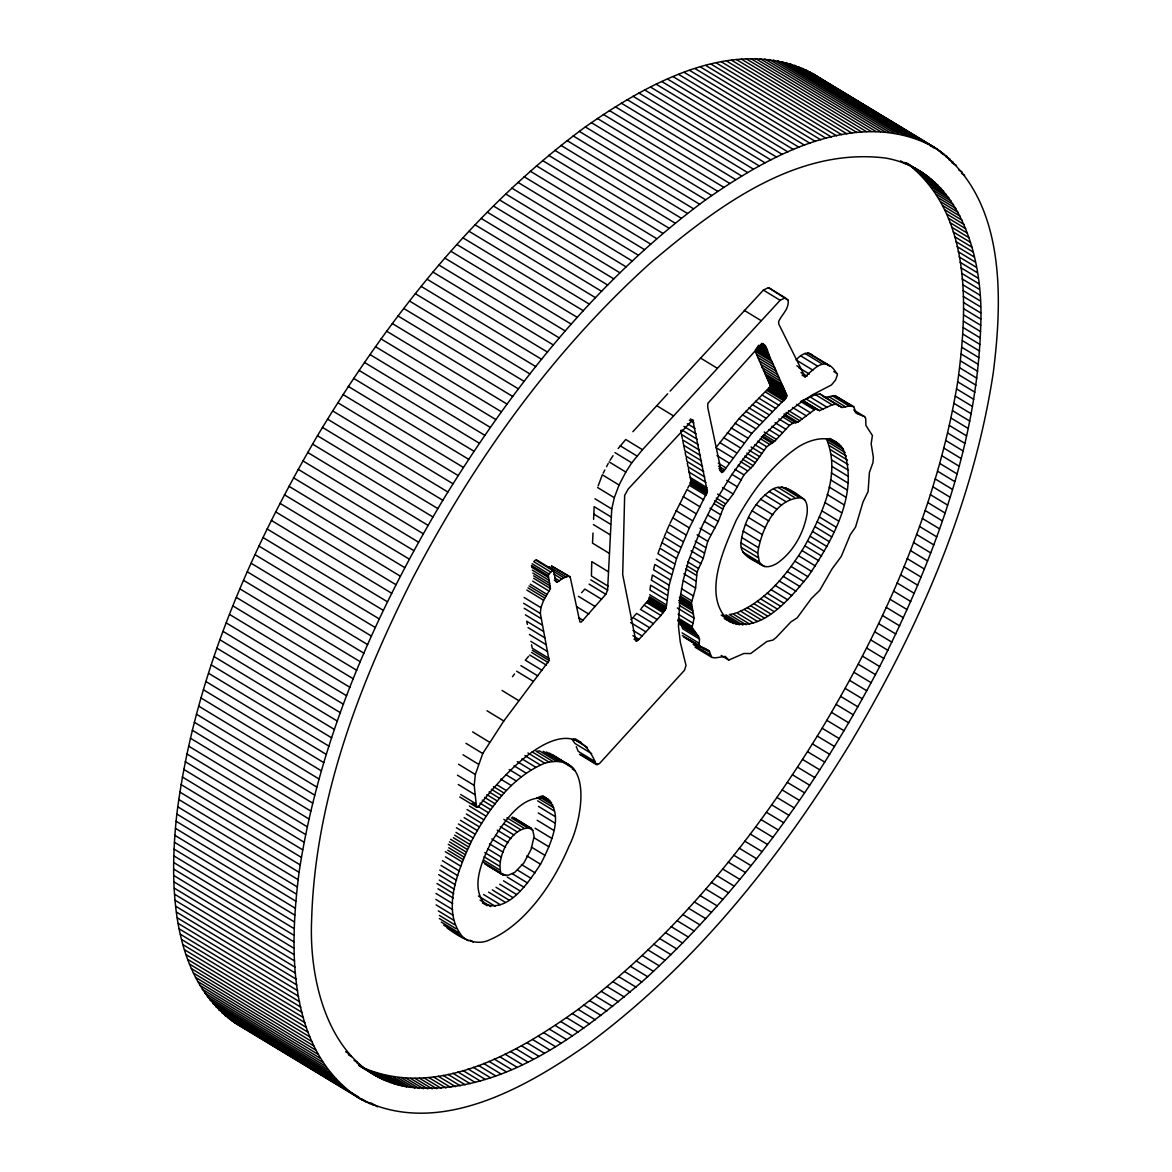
<?xml version="1.0" encoding="UTF-8"?>
<svg xmlns="http://www.w3.org/2000/svg" width="1172" height="1172" viewBox="0 0 1172 1172"><rect width="100%" height="100%" fill="white"/><g stroke="black" fill="none" stroke-linecap="round" stroke-linejoin="round"><path stroke-width="1.5" d="M248.083 1030.247C171.112 990.765 168.621 889.152 176.84 814.027C193.937 679.233 249.343 552.159 317.466 435.72C388.049 318.696 474.601 208.47 585.326 126.928C648.805 82.567 736.514 33.226 813.339 74.026L933.703 146.91C1005.708 195.431 1003.012 295.945 993.285 372.564C973.199 505.191 917.823 630.082 849.553 744.601C779.79 858.373 694.82 965.508 586.674 1045.072C523.195 1089.433 435.486 1138.774 358.661 1097.974C286.642 1049.438 289.352 948.939 299.065 872.305C319.165 739.693 374.542 614.802 442.811 500.283C512.56 386.496 597.53 279.375 705.676 199.811C769.169 155.451 856.864 106.11 933.703 146.91M362.675 1067.546C437.771 1099.776 517.98 1052.236 578.118 1009.414C678.075 934.128 757.097 834.347 822.114 728.222C885.856 621.453 937.527 505.205 957.7 381.808C967.633 308.807 972.335 215.765 908.769 164.622M980.73 325.274C983.777 259.452 961.04 171.625 885.812 158.088C795.349 146.72 715.623 207.884 650.519 262.909C552.027 351.6 473.84 461.197 412.69 578.338C359.13 684.463 315.136 799.48 311.635 919.61C308.588 985.418 331.324 1073.259 406.552 1086.796C497.001 1098.164 576.727 1037 641.831 981.96C740.338 893.269 818.51 783.672 879.674 666.531C933.22 560.406 977.228 445.404 980.73 325.274L963.531 314.858M501.22 873.887C495.39 857.831 511.9 825.176 531.238 828.267L532.747 830.274L534.124 836.442L531.033 849.451L523.796 863.075L514.669 872.437L508.34 875.191L503.14 875.001L484.461 863.676M463.922 938.289C439.896 911.977 458.384 869.917 471.232 841.686C488.065 809.94 510.553 777.651 544.702 763.192C595.244 749.611 582.045 820.796 569.226 845.657C558.092 872.188 542.783 897.371 522.111 917.559C512.823 926.349 502.466 934.245 490.672 939.343C475.129 947.503 459.556 936.911 447.177 928.078M482.41 903.011C507.286 915.508 528.865 881.696 540.541 864.233C550.02 845.759 567.248 810.804 543.544 796.374M570.178 576.976L551.631 566.091L570.178 576.976L578.939 617.629L580.008 621.995L581.195 622.156L605.792 594.307L607.594 590.117L611.755 508.985L614.304 497.704L619.065 485.018L625.819 472.067L631.752 462.837L642.476 449.711L780.142 300.31L785.225 297.82L788.082 300.179C789.401 308.851 781.797 314.433 778.633 321.553L778.765 324.073L805.12 376.93C817.294 365.459 826.641 355.702 837.453 374.703L835.592 379.962L831.461 384.958L812.46 394.803L799.48 403.373L786.28 413.657L764.349 434.592L743.619 458.589L731.782 474.645L710.789 508.765L702.438 525.452L688.697 560.333L683.188 580.316L679.848 598.965L678.456 626.346L680.287 642.153L686.016 665.418L684.521 670.223L599.463 763.573L596.211 764.481L579.466 754.27M593.603 519.328L594.145 506.641L610.89 516.852M593.003 533.011L592.519 543.149L609.264 553.345M666.311 606.964L669.153 585.224L676.581 558.429L689.356 527.913L707.361 491.698L692.725 419.81L628.309 488.914L624.661 495.404L622.698 574.632L635.883 641.055L638.974 639.37L660.935 615.447L666.062 608.151L666.311 606.964L649.566 596.753L648.878 599.112L665.623 609.323M728.779 660.07L725.278 656.393L714.993 657.888L711.8 657.389L709.031 650.768L699.098 645.699L699.479 639.018L698.512 636.499L692.066 627.533L694.073 618.157L691.436 602.906L695.582 588.095L697.076 572.053L703.259 558.268L707.742 541.274L718.246 521.437L723.915 506.26L733.218 494.027L743.971 474.865L753.186 465.665L766.693 446.752L774.677 441.273L789.474 425.392L792.917 423.195L797.795 422.198L815.419 409.013L819.594 410.64L832.149 404.838L836.53 404.091L842.067 407.49L849.114 406.025L853.699 406.655L856.205 413.145L864.643 416.705L865.727 418.594L865.888 425.407L872.422 435.53L871.148 443.734L873.345 457.329L872.964 462.603L869.404 472.492L868.1 491.522L863.017 501.997L855.531 527.122L850.271 534.74L841.218 556.539L832.032 568.947L819.741 590.336L811.346 598.526L797.209 617.82L790.88 621.936L776.069 637.627L772.963 640.044L766.884 641.48L750.681 653.551L743.839 653.493L728.779 660.07L721.176 655.426M738.038 612.253C767.631 599.493 788.346 572.507 804.871 545.83C821.968 514.186 841.408 474.777 826.494 439.031L843.239 449.228C859.75 493.412 832.267 540.6 807.889 576.697C789.093 599.375 757.215 639.136 724.384 618.567M596.211 764.481C570.295 697.574 500.986 777.007 478.191 807.01L476.521 807.171L474.221 785.416L475.334 774.487L482.747 753.537L503.799 721L549.111 660.525L540.365 613.483L540.878 607.667L543.618 600.298L550.459 588.549L548.291 575.716L548.921 573.958L553.257 570.046L555.997 581.693L557.33 582.03L563.893 577.752L568.376 576.287M740.968 542.929C743.282 523.225 753.274 503.594 769.213 491.508C780.054 481.882 792.712 490.555 802.044 497.836C807.654 500.81 807.523 508.062 807.098 513.556C803.875 533.055 793.268 552.129 776.846 563.483C772.377 566.017 766.429 568.405 761.697 565.138C753.069 559.645 739.576 555.601 740.968 542.929L757.713 553.14L759.456 562.208L761.697 565.138M757.713 553.14C761.111 530.389 775.278 497.294 802.044 497.836M716.986 446.356L738.99 418.609L769.623 387.2L769.916 384.724L755.208 351.307L771.952 361.503L786.661 394.935L786.368 397.411L751.779 433.406L723.534 471.32L721.483 472.609L707.727 407.285L707.844 403.358L758.401 347.293C766.107 335.925 768.261 357.24 771.952 361.503M706.672 494.057L689.927 483.846L690.616 481.487L707.361 491.698M660.363 546.826L663.572 538.475M598.145 485.911L602.32 474.807L619.065 485.018M665.872 532.879L664.128 537.084L680.873 547.295M670.003 523.342L686.968 489.588L703.713 499.799M603.17 473.195L604.855 469.957M606.539 466.72L608.224 463.482M687.73 488.153L689.268 485.281L706.013 495.492M610.055 460.318L613.029 455.703M641.362 608.297L648.277 600.269L665.037 610.48M512.472 676.698L514.552 673.944M618.157 448.539L625.731 439.5L642.476 449.711M528.631 656.291L525.334 660.173L542.079 670.384M581.62 592.695L584.843 589.062L601.588 599.273M632.88 431.692L667.703 393.777M670.12 391.14L763.382 290.099L768.48 287.609L785.225 297.82M630.99 619.563L632.865 617.512L649.625 627.723M633.818 616.487L636.645 613.41L653.39 623.621M812.885 355.936C807.947 349.695 799.934 355.321 796.14 359.95L812.885 370.162M802.849 400.428L815.404 394.627L819.785 393.895L842.067 407.49M734.199 613.513L736.719 612.78L753.464 622.991M819.785 393.895L825.322 397.279L834.991 395.653L853.699 406.655M548.115 799.158C522.097 791.701 503.198 823.813 491.2 842.302C482.219 860.351 468.785 889.651 486.981 905.795M249.343 1030.833L253.196 1032.459M843.239 449.228C832.135 431.677 808.138 439.28 794.572 449.477C769.579 467.613 750.783 493.441 736.177 520.368C723.857 549.097 700.563 597.691 730.522 622.317M809.749 71.975L937.204 149.108M806.058 70.056L940.618 151.452M825.147 82.025L837.658 89.585M840.778 91.489L845.466 94.317M848.601 96.221L854.842 100.001M857.977 101.891L870.474 109.465M873.609 111.355L878.297 114.197M881.417 116.087L893.928 123.661M898.616 126.503L903.304 129.345M906.425 131.235L911.127 134.077M914.248 135.967L926.744 143.541M929.879 145.431L934.567 148.273M939.255 151.115L943.943 153.957M802.293 68.284L922.657 141.167M798.454 66.672L918.804 139.541M940.926 152.799L947.181 156.579M794.513 65.193L914.878 138.062M945.643 156.521L950.331 159.363M948.69 159.436L953.378 162.278M790.499 63.859L910.864 136.743M951.649 162.498L956.337 165.34M786.412 62.687L906.762 135.556M782.237 61.647L902.601 134.531M958.843 169.984L961.963 171.874M777.988 60.768L898.338 133.652M961.523 173.456L964.644 175.346M773.652 60.036L894.016 132.919M769.257 59.45L889.607 132.333M764.774 59.025L885.124 131.894M760.218 58.732L880.582 131.616M755.603 58.6L875.953 131.484M750.9 58.615L871.265 131.484M746.139 58.776L866.504 131.66M741.319 59.083L861.669 131.967M736.426 59.552L856.776 132.436M906.601 163.055L922.716 172.797M906.234 163.128L925.968 175.024M904.213 162.395L908.901 165.237M911.933 166.995L929.118 177.397M900.565 160.857L905.253 163.699M914.995 169.501L932.194 179.902M917.984 172.138L935.183 182.539M731.46 60.168L851.824 133.037M920.884 174.906L938.083 185.323M923.697 177.822L940.882 188.223M926.407 180.854L943.607 191.27M726.435 60.929L846.799 133.798M929.044 184.033L946.244 194.435M931.579 187.33L948.778 197.746M721.366 61.838L841.716 134.707M934.025 190.758L951.225 201.174M936.384 194.318L953.568 204.734M716.224 62.892L836.574 135.776M938.64 198.009L955.825 208.411M940.794 201.818L957.993 212.235M711.023 64.094L831.373 136.978M942.874 205.759L960.058 216.161M944.837 209.817L962.036 220.233M705.764 65.456L826.128 138.325M946.727 213.993L963.911 224.409M700.446 66.951L820.81 139.834M948.5 218.3L965.699 228.716M950.184 222.724L967.383 233.14M695.084 68.606L815.448 141.475M951.767 227.265L968.966 237.682M689.678 70.393L810.028 143.277M953.261 231.939L970.445 242.34M684.214 72.342L804.563 145.211M954.653 236.715L971.837 247.116M955.942 241.593L973.126 252.009M678.691 74.422L799.055 147.306M957.128 246.603L974.313 257.02M673.138 76.663L793.488 149.533M958.213 251.716L975.412 262.132M667.527 79.037L787.892 151.906M959.209 256.946L976.393 267.348M661.872 81.557L782.237 154.426M960.088 262.279L977.287 272.68M960.879 267.714L978.078 278.13M656.188 84.208L776.553 157.092M961.567 273.266L978.767 283.668M650.46 87.021L770.824 159.89M962.153 278.907L979.353 289.323M644.688 89.966L765.052 162.835M962.637 284.65L979.836 295.066M638.887 93.042L759.251 165.926M963.018 290.51L980.217 300.911M633.056 96.265L753.406 169.149M963.296 296.457L980.495 306.859M963.487 302.493L980.671 312.909M627.181 99.62L747.546 172.504M963.56 308.632L980.759 319.048M621.277 103.121L741.642 176.005M615.344 106.755L735.708 179.638M963.413 321.187L980.598 331.588M609.396 110.534L729.746 183.403M963.179 327.589L980.378 338.005M603.404 114.431L723.769 187.3M962.842 334.079L980.041 344.495M597.398 118.46L717.762 191.344M962.417 340.656L979.616 351.073M591.377 122.635L711.726 195.504M961.875 347.322L979.074 357.738M961.245 354.061L978.444 364.477M585.326 126.928L705.676 199.811M960.513 360.888L977.697 371.304M579.261 131.352L699.611 204.236M959.678 367.788L976.862 378.204M573.167 135.908L693.531 208.777M958.74 374.762L975.924 385.178M567.072 140.581L687.437 213.465M957.7 381.808L974.884 392.21M560.963 145.387L681.328 218.27M956.557 388.914L973.756 399.33M554.839 150.309L675.204 223.193M955.312 396.107L972.511 406.508M548.716 155.363L669.066 228.232M953.979 403.358L971.178 413.76M542.577 160.535L662.942 233.404M952.543 410.669L969.742 421.07M536.439 165.823L656.789 238.692M951.005 418.038L968.204 428.454M530.286 171.215L650.65 244.098M949.379 425.465L966.563 435.881M947.65 432.966L964.834 443.368M524.148 176.738L644.497 249.621M945.819 440.511L963.003 450.912M517.995 182.378L638.359 255.247M943.885 448.1L961.084 458.516M511.856 188.121L632.206 260.99M941.878 455.747L959.062 466.163M505.718 193.966L626.068 266.85M939.754 463.438L956.953 473.854M499.58 199.929L619.944 272.812M937.541 471.173L954.741 481.589M493.456 205.994L613.82 278.877M935.241 478.967L952.44 489.369M487.347 212.176L607.697 285.045M932.839 486.79L950.038 497.192M481.238 218.446L601.602 291.33M930.348 494.643L947.547 505.059M475.143 224.834L595.508 297.703M927.77 502.539L944.969 512.955M469.078 231.309L589.428 304.178M925.089 510.465L942.288 520.881M463.013 237.872L583.378 310.756M922.335 518.434L939.534 528.836M456.977 244.552L577.342 317.422M919.478 526.418L936.677 536.835M450.956 251.306L571.321 324.19M916.533 534.432L933.732 544.848M444.964 258.162L565.329 331.031M913.515 542.475L930.7 552.891M439.002 265.092L559.352 337.976M910.395 550.532L927.594 560.948M907.187 558.619L924.386 569.021M433.054 272.124L553.418 345.007M903.905 566.706L921.104 577.122M427.135 279.244L547.5 352.113M900.536 574.822L917.735 585.224M421.246 286.437L541.611 359.306M897.078 582.938L914.277 593.354M415.401 293.703L535.765 366.587M893.547 591.069L910.747 601.485M409.585 301.058L529.934 373.941M889.944 599.2L907.128 609.616M403.798 308.485L524.148 381.369M886.237 607.345L903.436 617.747M398.055 315.986L518.405 388.87M882.472 615.49L899.671 625.892M392.342 323.56L512.706 396.444M878.619 623.621L895.818 634.037M386.672 331.207L507.037 404.076M874.693 631.767L891.892 642.168M381.047 338.913L501.411 411.782M870.693 639.883L887.893 650.299M375.465 346.678L495.829 419.561M866.621 648.013L883.82 658.43M369.927 354.515L490.292 427.399M862.475 656.13L879.674 666.531M364.448 362.412L484.798 435.281M858.256 664.216L875.455 674.633M359.013 370.352L479.363 443.236M853.963 672.303L871.162 682.719M353.622 378.366L473.971 451.235M849.612 680.361L866.811 690.777M348.289 386.423L468.639 459.292M845.188 688.404L862.387 698.82M343 394.525L463.365 467.408M840.705 696.432L857.889 706.833M337.77 402.685L458.135 475.554M836.149 704.416L853.333 714.832M831.534 712.386L848.718 722.802M332.614 410.874L452.963 483.758M826.846 720.326L844.045 730.727M327.501 419.122L447.865 491.991M822.114 728.222L839.298 738.638M322.447 427.399L442.811 500.283M817.309 736.089L834.508 746.491M317.466 435.72L437.83 508.589M812.46 743.912L829.659 754.328M312.543 444.071L432.893 516.955M807.552 751.706L824.736 762.108M307.679 452.451L428.044 525.334M802.586 759.456L819.77 769.858M302.889 460.874L423.253 533.743M797.561 767.147L814.76 777.563M298.171 469.313L418.521 542.182M792.492 774.809L809.691 785.211M293.513 477.78L413.877 550.65M787.379 782.413L804.563 792.814M288.927 486.263L409.292 559.147M782.207 789.957L799.407 800.373M284.415 494.774L404.78 567.644M776.992 797.458L794.191 807.874M279.976 503.301L400.341 576.17M771.733 804.9L788.932 815.316M275.61 511.827L395.975 584.711M766.429 812.284L783.629 822.7M271.333 520.383L391.682 593.252M761.082 819.609L778.281 830.01M267.113 528.938L387.478 601.822M755.706 826.861L772.89 837.277M262.982 537.509L383.347 610.378M750.285 834.054L767.47 844.47M258.939 546.064L379.288 618.948M744.821 841.174L762.02 851.59M254.969 554.634L375.318 627.518M739.327 848.235L756.511 858.651M733.789 855.223L750.988 865.625M251.086 563.205L371.436 636.088M728.237 862.123L745.421 872.539M247.277 571.775L367.642 644.644M722.641 868.965L739.84 879.366M243.556 580.33L363.921 653.2M717.015 875.718L734.214 886.135M239.923 588.871L360.287 661.755M711.375 882.399L728.574 892.8M236.378 597.412L356.742 670.281M705.705 888.991L722.89 899.393M232.92 605.924L353.285 678.808M700.006 895.496L717.205 905.897M229.551 614.436L349.915 687.305M694.293 901.913L711.477 912.329M226.269 622.918L346.634 695.802M688.55 908.241L705.749 918.658M223.09 631.386L343.455 704.255M682.793 914.497L699.992 924.898M219.999 639.809L340.349 712.693M677.02 920.635L694.22 931.051M216.996 648.219L337.36 721.102M671.248 926.7L688.433 937.117M214.08 656.598L334.445 729.482M665.447 932.663L682.631 943.064M211.282 664.949L331.632 737.833M659.631 938.523L676.83 948.939M208.557 673.255L328.922 746.139M653.815 944.28L671.014 954.697M205.935 681.533L326.299 754.416M647.984 949.95L665.183 960.366M203.415 689.766L323.78 762.65M642.153 955.517L659.353 965.918M636.323 960.967L653.507 971.383M200.998 697.955L321.348 770.839M630.477 966.314L647.677 976.73M198.669 706.101L319.033 778.984M624.632 971.559L641.831 981.96M196.442 714.202L316.806 787.071M618.801 976.686L636 987.102M194.318 722.245L314.682 795.129M612.971 981.711L630.155 992.113M192.296 730.244L312.646 803.113M607.14 986.619L624.324 997.02M190.377 738.184L310.726 811.053M601.309 991.409L618.508 1001.826M188.546 746.066L308.91 818.935M595.493 996.083L612.692 1006.499M186.831 753.889L307.196 826.758M589.692 1000.654L606.891 1011.055M185.22 761.654L305.584 834.523M583.905 1005.093L601.09 1015.509M183.711 769.345L304.061 842.214M578.118 1009.414L595.317 1019.83M182.305 776.977L302.654 849.847M572.361 1013.619L589.545 1024.02M566.618 1017.692L583.803 1028.108M181.001 784.537L301.365 857.406M560.89 1021.647L578.074 1032.063M179.799 792.023L300.164 864.892M555.176 1025.485L572.375 1035.902M178.715 799.436L299.065 872.305M549.492 1029.192L566.691 1039.593M177.719 806.776L298.084 879.645M543.837 1032.766L561.022 1043.183M176.84 814.027L297.205 886.911M538.197 1036.224L555.396 1046.625M176.078 821.206L296.428 894.089M532.601 1039.535L549.785 1049.951M175.404 828.311L295.769 901.18M527.019 1042.728L544.204 1053.145M174.848 835.314L295.212 908.197M521.467 1045.79L538.666 1056.206M515.958 1048.72L533.157 1059.122M174.394 842.243L294.758 915.112M510.479 1051.504L527.678 1061.92M174.042 849.07L294.406 921.954M505.029 1054.17L522.229 1064.586M173.808 855.824L294.172 928.693M499.638 1056.69L516.823 1067.106M173.676 862.475L294.04 935.344M494.262 1059.092L511.461 1069.494M173.646 869.023L294.011 941.907M488.944 1061.349L506.143 1071.75M173.734 875.484L294.099 948.368M483.655 1063.458L500.854 1073.874M478.425 1065.436L495.624 1075.852M173.925 881.842L294.289 954.726M473.224 1067.282L490.423 1077.698M174.218 888.098L294.582 960.981M468.082 1068.981L485.281 1079.397M174.628 894.251L294.992 967.134M462.999 1070.549L480.183 1080.965M175.141 900.301L295.505 973.185M457.944 1071.97L475.143 1082.386M452.949 1073.259L470.148 1083.661M175.756 906.249L296.12 979.118M448.012 1074.402L465.211 1084.803M176.489 912.08L296.838 984.963M443.133 1075.398L460.332 1085.814M177.309 917.808L297.673 990.677M438.299 1076.262L455.498 1086.678M433.537 1076.98L450.737 1087.396M178.247 923.419L298.611 996.288M428.82 1077.566L446.019 1087.968M179.301 928.913L299.651 1001.796M424.176 1078.006L441.375 1088.407M419.591 1078.299L436.79 1088.7M180.444 934.289L300.808 1007.173M415.064 1078.445L432.263 1088.861M181.704 939.563L302.054 1012.432M410.61 1078.46L427.809 1088.876M406.215 1078.328L423.414 1088.744M183.052 944.705L303.416 1017.589M401.893 1078.05L419.093 1088.466M397.645 1077.639L414.844 1088.056M184.517 949.73L304.881 1022.614M393.47 1077.083L410.654 1087.484M389.353 1076.379L406.552 1086.796M186.084 954.638L306.449 1027.507M385.31 1075.544L402.509 1085.946M345.623 1051.724L348.758 1053.613M381.354 1074.563L398.539 1084.964M348.348 1054.756L351.468 1056.646M377.457 1073.435L394.656 1083.851M187.754 959.414L308.119 1032.298M354.047 1060.44L357.182 1062.33M373.648 1072.175L390.847 1082.591M357.035 1063.077L360.17 1064.967M369.913 1070.769L387.112 1081.185M358.544 1064.645L363.232 1067.472M366.265 1069.23L383.449 1079.646M358.588 1065.114L379.875 1077.962M358.705 1065.451L376.388 1076.13M189.527 964.073L309.891 1036.942M191.402 968.599L311.767 1041.483M193.38 972.994L313.744 1045.878M195.46 977.272L315.825 1050.156M197.643 981.418L318.008 1054.287M199.929 985.432L320.278 1058.301M202.302 989.3L322.666 1062.184M204.778 993.05L325.142 1065.919M207.356 996.654L327.721 1069.538M210.037 1000.126L330.387 1073.01M212.791 1003.466L333.156 1076.336M215.663 1006.66L336.027 1079.544M218.622 1009.722L338.986 1082.591M371.231 1103.028L377.487 1106.808M221.669 1012.637L342.034 1085.521M368.858 1102.5L373.546 1105.328M224.819 1015.421L345.183 1088.29M228.057 1018.043L358.764 1097.095M361.884 1098.984L369.707 1103.716M231.382 1020.548L365.942 1101.944M234.796 1022.892L362.251 1100.025M788.082 300.179L768.48 287.609M763.382 290.099L780.142 300.31M744.279 310.375L761.024 320.586M809.471 353.431L827.622 364.419M807.83 353.006L829.63 366.133M804.871 353.373L821.616 363.584M833.819 371.524L836.867 373.385M800.608 355.805L817.353 366.016M761.683 343.293L764.73 345.154M761.185 344.129L765.756 346.912M796.828 365.781L799.875 367.627M798.689 367.583L809.339 374.073M760.569 345.11L766.649 348.831M758.328 345.271L767.47 350.838M800.959 372.52L807.039 376.241M757.581 346.414L768.231 352.919M756.819 347.571L768.993 354.999M802.088 375.084L805.12 376.93M834.991 395.653L851.736 405.864M756.087 348.67L769.799 357.035M832.369 395.828L849.114 406.025M755.442 349.695L770.663 358.969M853.699 409.951L864.643 416.705M854.871 411.753L859.442 414.536M828.794 396.634L845.554 406.845M756.658 354.427L773.417 364.639M822.949 396.253L839.694 406.45M758.035 357.65L774.795 367.862M815.404 394.627L832.149 404.838M759.368 360.947L776.128 371.143M760.701 364.243L777.446 374.439M762.049 367.51L778.794 377.706M810.277 397.03L827.036 407.241M763.455 370.689L780.2 380.9M764.964 373.765L781.709 383.977M806.38 399.154L823.125 409.365M766.048 375.773L782.793 385.984M766.576 376.857L783.321 387.068M767.059 377.999L783.819 388.196M802.732 400.414L819.594 410.64M767.543 379.157L784.288 389.368M803.391 400.971L817.089 409.336M801.721 400.663L815.419 409.013M767.997 380.343L784.742 390.554M768.466 381.515L785.211 391.726M800.491 401.41L814.188 409.76M768.949 382.673L785.709 392.884M769.477 383.801L786.222 394.012M769.916 384.724L786.661 394.935M770.048 385.5L786.793 395.711M769.931 386.335L786.676 396.532M769.623 387.2L786.368 397.411M796.652 404.369L810.365 412.72M769.14 388.078L785.885 398.29M768.539 388.943L785.284 399.154M767.85 389.778L784.595 399.989M767.103 390.554L783.848 400.765M792.594 407.49L806.292 415.84M765.492 392.049L782.237 402.245M788.522 410.596L802.234 418.961M762.181 395.081L778.926 405.292M700.519 358.046L717.264 368.257M830.04 438.592L836.105 442.093M829.644 438.518L838.771 444.085M786.178 412.427L799.89 420.792M828.985 439.031L841.159 446.459M758.87 398.172L775.615 408.369M784.097 413.848L797.795 422.198M828.238 442.21L844.983 452.421M783.716 415.342L795.891 422.77M782.251 416.69L792.917 423.195M829.644 445.814L846.404 456.025M755.559 401.322L772.304 411.519M830.714 449.872L847.459 460.069M778.809 418.902L789.474 425.392M752.263 404.545L769.008 414.756M831.402 454.37L848.147 464.566M775.058 422.667L785.709 429.172M748.981 407.856L765.726 418.067M831.783 460.069L848.528 470.28M771.894 426.271L782.559 432.761M745.7 411.255L762.445 421.466M831.798 466.339L848.543 476.55M768.817 429.582L779.468 436.087M742.433 414.771L759.178 424.982M764.217 431.999L776.391 439.412M831.373 472.917L848.132 483.113M738.99 418.609L755.735 428.82M764.027 434.768L774.677 441.273M762.591 436.013L773.242 442.518M761.317 436.687L771.967 443.192M830.509 479.802L847.253 490.013M735.034 423.195L751.779 433.406M760.291 438.68L769.418 444.247M757.552 441.185L766.693 446.752M829.161 487.025L845.906 497.221M731.123 427.868L747.868 438.079M754.871 444.642L763.998 450.224M751.106 446.986L761.756 453.476M727.27 432.644L744.015 442.855M827.286 494.584L844.03 504.795M748.981 450.136L759.632 456.626M723.476 437.537L740.221 447.748M690.44 418.931L693.487 420.792M746.798 453.154L757.449 459.658M824.854 502.524L841.599 512.721M689.356 420.133L693.927 422.916M744.645 456.113L755.295 462.603M719.74 442.533L736.485 452.744M687.378 423.737L694.981 428.381M656.76 405.688L673.504 415.899M742.521 459.175L753.186 465.665M683.877 426.403L696.065 433.83M804.739 499.858L785.299 487.625M821.836 510.816L838.595 521.027M740.308 461.49L750.959 467.994M781.885 486.907L798.63 497.118M716.063 447.631L732.808 457.842M777.944 487.391L794.689 497.602M681.928 429.978L697.15 439.251M738.17 465.123L747.297 470.69M773.667 488.958L790.411 499.169M819.345 516.955L836.09 527.151M717.015 455.644L729.189 463.072M698.263 444.671L681.503 434.46L682.338 438.518M734.844 469.298L743.971 474.865M769.213 491.508L785.973 501.704M699.362 450.077L682.617 439.881L684.8 450.663L701.545 460.874M817.221 521.833L833.966 532.044M718.348 463.248L725.966 467.892M718.524 466.163L724.618 469.869M731.899 474.352L741.041 479.919M683.716 445.301L700.46 455.498M764.803 494.906L781.548 505.117M814.98 526.682L831.724 536.893M718.963 468.536L723.534 471.32M719.623 470.397L722.67 472.243M760.496 499.169L777.241 509.38M812.636 531.517L829.38 541.728M726.713 480.33L737.364 486.82M702.629 466.251L685.869 456.04L685.151 452.465M703.698 471.627L686.953 461.416L686.235 457.827M810.174 536.322L826.919 546.518M756.16 504.619L772.905 514.83M722.567 487.537L733.218 494.027M704.797 476.989L688.037 466.778L687.319 463.204M807.581 541.083L824.326 551.294M688.404 468.566L689.136 472.14L705.881 482.337M752.116 510.831L768.861 521.042M804.871 545.83L821.616 556.041M689.136 472.14L690.249 477.473L706.994 487.684M717.557 494.071L728.208 500.576M707.39 489.735L690.645 479.524L690.249 477.473M690.704 480.476L707.448 490.687M748.512 517.511L765.257 527.722M716.224 498.1L725.365 503.667M690.367 482.6L707.112 492.797M802.029 550.562L818.774 560.758M714.774 500.678L723.915 506.26M620.252 445.814L636.997 456.025M713.587 503.462L722.728 509.029M798.674 555.792L815.434 566.003M745.465 524.367L762.21 534.564M709.983 508.179L720.634 514.684M794.968 561.242L811.713 571.453M615.007 452.626L631.752 462.837M743.092 531.077L759.837 541.288M683.232 496.606L699.977 506.802M707.58 514.947L718.246 521.437M791.144 566.501L807.889 576.697M741.554 537.362L758.299 547.573M679.57 503.623L696.315 513.834M609.059 461.856L625.819 472.067M787.232 571.54L803.992 581.737M704.431 521.423L715.096 527.913M741.451 547.471L758.196 557.682M676.024 510.655L692.769 520.866M783.248 576.36L799.993 586.571M742.711 551.997L759.456 562.208M748 556.392L764.745 566.603M700.036 528.25L710.686 534.74M779.19 580.975L795.949 591.186M672.596 517.702L689.356 527.913M697.091 534.784L707.742 541.274M775.088 585.385L791.833 595.581M686.103 534.974L669.359 524.763L666.443 531.473L683.203 541.684M695.172 541.142L705.837 547.632M770.927 589.575L787.672 599.786M597.559 487.508L614.304 497.704M693.868 546.635L704.519 553.125M767.177 593.135L783.922 603.346M691.084 550.84L703.259 558.268M763.866 596.079L780.611 606.29M760.555 598.819L777.3 609.03M594.995 498.789L611.755 508.985M690.337 557.227L701.003 563.732M661.916 542.665L678.661 552.876M757.259 601.353L774.003 611.564M687.7 561.886L698.351 568.391M753.977 603.697L770.722 613.894M676.581 558.429L659.836 548.218L657.946 553.697L674.691 563.908M686.426 565.549L697.076 572.053M750.725 605.821L767.47 616.033M685.84 568.933L696.505 575.423M593.808 514.068L610.553 524.28M747.487 607.755L764.232 617.966M744.279 609.499L761.024 619.71M683.833 573.753L696.007 581.18M656.261 559.117L673.006 569.328M740.689 611.213L757.449 621.424M593.398 524.573L610.143 534.784M683.408 580.682L695.582 588.095M671.571 574.646L654.826 564.45L653.551 569.768L670.311 579.979M749.699 624.105L732.954 613.894L729.38 614.567L746.125 624.779M725.995 614.831L742.74 625.042M681.459 588.652L693.634 596.079M722.772 614.699L739.517 624.91M721.234 615.139L736.456 624.427M724.384 618.01L733.526 623.577M669.153 585.224L652.408 575.013L651.398 580.155L668.157 590.366M681.064 594.292L691.714 600.797M680.771 596.416L691.436 602.906M679.394 597.398L691.568 604.811M679.789 599.288L691.978 606.715M678.691 600.43L692.388 608.781M679.101 602.496L692.798 610.846M667.337 595.376L650.592 585.18L650.006 590.043L666.751 600.24M679.789 605.675L693.487 614.025M677.328 607.96L694.073 618.157M649.669 594.731L666.428 604.928M678.134 614.143L693.355 623.416M608.517 571.819L591.772 561.608L591.421 575.994L608.165 586.19M649.317 597.94L666.062 608.151M678.559 618.289L692.256 626.639M678.368 619.182L692.066 627.533M678.456 619.929L692.154 628.28M647.515 601.441L664.26 611.652M677.87 620.12L693.106 629.408M677.694 620.764L694.439 630.976M646.592 602.613L663.337 612.81M678.852 622.566L695.597 632.777M679.994 624.691L696.739 634.902M698.512 636.499L681.767 626.302L682.734 628.807L699.479 639.018M644.19 605.235L660.935 615.447M682.104 632.865L698.849 643.076M704.87 648.468L709.441 651.251M640.41 609.323L657.155 619.534M690.542 640.264L699.669 645.845M702.717 647.691L707.287 650.475M682.338 635.488L699.098 645.699M700.475 646.446L709.617 652.013M590.849 579.906L607.594 590.117M685.708 637.89L704.797 649.42M683.569 636.923L700.314 647.134M693.238 644.497L709.983 654.708M695.055 647.178L711.8 657.389M589.033 584.096L605.792 594.307M549.214 566.706L565.959 576.917M536.512 559.835L553.257 570.046M553.755 571.116L535.516 560.011L533.758 561.681L550.503 571.892M553.243 571.247L563.893 577.752M554.107 574.265L561.725 578.909M630.624 622.552L645.86 631.825M532.176 563.747L548.921 573.958M554.781 578.001L559.352 580.785M548.291 575.716L531.546 565.505L531.751 567.321L548.496 577.532M554.283 580.169L557.33 582.03M578.397 596.314L595.142 606.525M632.953 630.389L642.095 635.957M532.352 570.163L549.097 580.374M532.879 573.079L549.639 583.29M632.88 635.663L638.974 639.37M533.568 575.818L550.313 586.029M634.872 638.535L637.92 640.395M634.023 639.15L637.07 641.011M533.714 578.338L550.459 588.549M576.609 606.642L588.784 614.069M532.659 581.107L549.404 591.303M530.315 584.227L547.06 594.438M529.07 585.956L545.815 596.167M578.66 617.615L583.231 620.413M528.001 587.875L544.746 598.086M526.873 590.087L543.618 600.298M524.133 597.471L540.878 607.667M523.62 603.272L540.365 613.483M524.206 608.283L540.951 618.494M525.393 614.831L542.138 625.042M543.456 631.43L526.711 621.219L527.371 624.412M528.045 627.591L544.79 637.802M529.422 634.492L546.167 644.688M530.813 641.362L547.558 651.573M548.994 658.4L532.249 648.204L531.531 644.776M532.366 650.313L549.111 660.525M531.605 652.438L548.35 662.649M529.729 654.987L546.474 665.198M520.939 665.637L537.684 675.848M516.647 671.204L533.392 681.401M502.026 690.44L518.771 700.651M575.13 738.756L581.224 742.477M573.548 739.005L587.26 747.355M591.699 753.669L574.954 743.458L572.288 739.664M594.995 761.566L578.236 751.369L576.272 746.623M580.916 754.534L597.676 764.745M487.054 710.789L503.799 721M552.246 754.622L568.991 764.833M549.434 753.113L571.628 766.737M546.416 751.999L573.65 768.656M543.178 751.296L559.923 761.507M572.302 768.949L575.349 770.795M556.48 761.243L539.735 751.032L536.058 751.223L552.803 761.419M532.132 751.867L548.877 762.064M527.957 752.995L544.702 763.192M524.997 755.632L540.219 764.906M521.936 758.826L535.648 767.177M472.638 731.899L489.383 742.11M517.277 761.595L530.975 769.945M514.039 765.799L526.228 773.212M466.002 743.326L482.747 753.537M509.19 769.506L521.364 776.933M542.914 796.198L545.962 798.059M542.358 796.022L549.976 800.666M505.747 774.56L516.398 781.065M540.893 796.096L551.543 802.6M539.105 796.608L552.803 804.959M536.996 797.546L553.741 807.757M463.028 754.797L478.249 764.085M537.611 800.813L554.356 811.024M500.678 779.072L511.329 785.577M538.431 806.38L555.176 816.576M497.016 784.859L506.158 790.441M458.589 764.291L475.334 774.487M538.27 812.914L555.015 823.125M493.456 786.602L504.107 793.092M491.317 789.254L501.968 795.744M537.157 820.254L553.902 830.465M489.105 791.906L499.755 798.41M457.476 775.205L474.221 785.416M486.834 794.601L497.499 801.106M484.549 797.356L495.214 803.86M535.121 828.223L551.865 838.434M514.493 818.056L531.238 828.267M512.413 817.045L529.158 827.256M458.237 784.478L474.982 794.689M520.573 822.847L523.62 824.707M528.191 827.491L532.747 830.274M482.263 800.198L492.929 806.702M511.388 817.924L526.624 827.198M506.978 817.807L523.723 828.003M480.007 803.142L490.658 809.647M533.714 837.555L548.936 846.829M503.843 819.418L520.588 829.63M460.699 794.499L475.935 803.787M477.795 806.233L488.446 812.723M472.111 803.289L475.158 805.149M459.776 796.975L476.521 807.171M503.608 823.623L517.306 831.974M469.357 805.999L486.102 816.195M500.312 826.641L514.01 834.991M531.458 847.136L545.156 855.487M467.057 809.53L483.802 819.726M497.25 830.157L510.948 838.507M466.339 814.013L481.56 823.301M495.917 835.255L508.106 842.683M464.156 817.617L479.377 826.905M526.829 855.882L540.541 864.233M491.8 838.976L505.498 847.327M460.508 820.327L477.253 830.538M458.442 824.004L475.187 834.215M489.53 843.869L503.228 852.22M521.423 864.526L535.121 872.876M456.435 827.725L473.18 837.936M487.684 848.777L501.382 857.128M456.011 832.413L471.232 841.686M517.467 870.063L531.165 878.414M484.812 852.542L500.048 861.816M454.633 835.153L469.855 844.441M453.374 837.702L468.595 846.975M512.325 873.711L527.547 882.999M484.065 856.776L499.301 866.064M450.619 839.298L467.364 849.51M484.007 860.336L499.243 869.609M483.142 861.933L499.887 872.144M502.495 873.579L505.542 875.44M449.433 841.833L466.178 852.044M507.139 876.993L523.899 887.204M487.904 865.712L503.14 875.001M448.305 844.338L465.05 854.549M503.462 880.817L520.207 891.028M448.759 847.766L463.98 857.04M447.763 850.213L462.999 859.501M499.741 884.245L516.5 894.456M445.345 851.707L462.09 861.918M496.02 887.277L512.779 897.488M445.448 856.864L460.669 866.137M492.299 889.9L509.044 900.111M442.401 860.717L459.16 870.928M488.578 892.126L505.322 902.337M441.024 865.434L457.769 875.645M483.523 894.485L500.268 904.696M439.778 870.078L456.523 880.289M478.41 896.038L495.155 906.249M438.68 874.649L455.439 884.86M480.066 900.096L490.716 906.601M439.28 880.069L454.502 889.358M437.01 883.542L453.754 893.753M437.976 888.786L453.198 898.06M435.999 893.46L452.758 903.671M435.867 899.407L452.612 909.619M436.116 904.901L452.861 915.112M438.299 910.864L453.52 920.137M439.383 915.405L454.604 924.693M439.353 918.54L456.113 928.751M441.302 922.086L458.047 932.297M470.162 940.178L473.195 942.024M443.69 925.104L460.435 935.315M453.11 931.403L468.331 940.691M813.339 74.026L822.48 80.238M680.683 430.402L681.24 433.113"/></g></svg>
